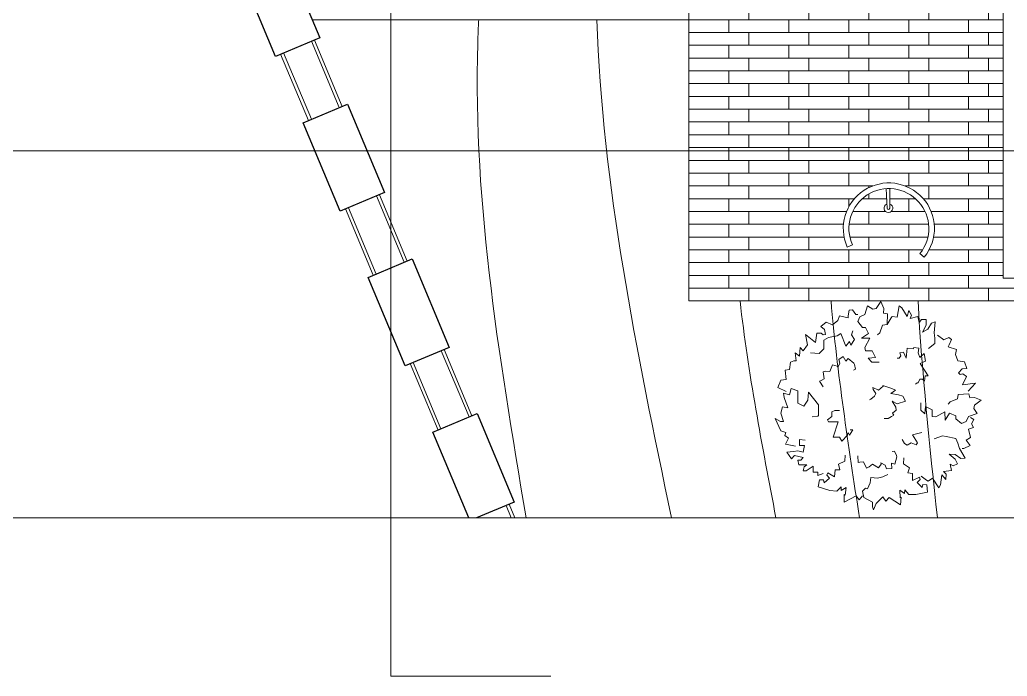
# Model space of a CAD drawing. Header units: millimetres. Extents: x 19901 to 56688, y 13732 to 29551.
# Drawn here: x 37925 to 39161, y 26603 to 27425 of the extents above; entities that cross this region are included whole.
import ezdxf

# ---------------------------------------------------------------- set-up
doc = ezdxf.new("R2010")
doc.units = ezdxf.units.MM
doc.layers.get('0').update_dxf_attribs({"lineweight": 18})
for name, color, linetype, lineweight in [('A-FURN', 9, 'Continuous', 13), ('curve di livello', 6, 'Continuous', 9), ('MURO', 1, 'Continuous', 25), ('pavimentazione esterna', 51, 'Continuous', 15), ('SEZIONI_medie_small_section', 2, 'Continuous', 9), ('VEGETAZIONE', 94, 'Continuous', 5), ('VERDE_alberi', 104, 'Continuous', 5), ('vetro', 140, 'Continuous', 15), ('Wall', 7, 'Continuous', 20)]:
    doc.layers.add(name, color=color, linetype=linetype, lineweight=lineweight)

# ---------------------------------------------------------------- blocks, each defined once
blk = doc.blocks.new('A$C396F796F')
at = {"layer": 'VERDE_alberi'}
for points in [[(-1.246, 3.854), (-1.122, 3.81), (-1.066, 4.005), (-0.576, 4.226), (-0.702, 4.018), (-0.702, 3.901), (-0.365, 4.005), (-0.127, 3.94), (-0.155, 3.732), (0.238, 3.875), (0.42, 3.901), (0.35, 3.667), (0.602, 3.602), (0.504, 3.341), (0.027, 3.341), (-0.099, 3.107), (0.14, 2.951), (0.448, 2.925), (-0.043, 2.535), (-0.463, 2.535), (-0.491, 2.561), (-0.519, 2.782)], [(0.476, 3.797), (0.63, 4.122), (0.925, 4.005), (0.953, 3.797), (1.318, 3.836), (1.346, 3.667), (1.626, 3.628), (1.682, 3.498), (1.682, 3.406), (1.991, 3.445), (1.864, 3.276), (2.201, 3.25), (2.075, 3.133), (2.31, 2.958)], [(-2.728, 2.349), (-2.813, 2.557), (-2.686, 2.557), (-2.686, 2.739), (-2.448, 2.739), (-2.63, 3.012), (-2.63, 3.129), (-2.476, 3.09), (-2.392, 2.986), (-2.392, 3.299), (-2.21, 3.338), (-2.21, 3.22), (-2.111, 3.129), (-2.027, 3.468), (-2.153, 3.585), (-1.901, 3.767), (-1.873, 3.507), (-1.845, 3.338), (-1.901, 3.129), (-1.635, 3.077), (-1.635, 3.273), (-1.396, 3.273), (-1.424, 3.051)], [(-1.246, 3.854), (-1.35, 3.705), (-1.586, 3.82), (-1.668, 3.437)], [(1.996, 2.85), (1.968, 2.499), (2.15, 2.317), (2.496, 2.316), (2.594, 2.134), (2.66, 1.8), (2.758, 1.657), (2.25, 1.465), (2.445, 1.315), (2.291, 1.263), (2.511, 1.118), (2.706, 1.241), (2.855, 1.185)], [(2.31, 2.958), (2.718, 3.036), (2.394, 2.642), (2.764, 2.602), (2.764, 2.422), (2.694, 2.352), (2.714, 2.262), (2.913, 2.292), (3.033, 2.442), (3.203, 2.232), (3.093, 1.983), (3.261, 1.772), (3.44, 1.703), (3.363, 1.373), (3.443, 1.363), (3.673, 1.334), (3.683, 1.204), (3.503, 1.074), (3.502, 0.985)], [(-3.608, 0.808), (-3.762, 0.939), (-3.608, 1.056), (-3.86, 1.524), (-3.552, 1.524), (-3.58, 1.485), (-3.285, 1.446), (-3.398, 1.641), (-3.257, 1.641), (-3.426, 1.81), (-3.398, 2.084), (-3.257, 2.539), (-2.977, 2.487), (-2.977, 2.331), (-3.103, 2.305), (-2.921, 2.097), (-2.795, 2.201), (-2.71, 2.162), (-2.865, 1.901), (-2.584, 1.875), (-2.584, 1.693), (-2.374, 1.745), (-2.248, 1.498), (-2.017, 1.489)], [(0.661, 2.348), (0.888, 2.491), (0.917, 2.432), (0.981, 2.304), (1.254, 2.354), (1.275, 2.248), (1.264, 2.082), (1.52, 1.978), (1.466, 1.805), (1.415, 1.78), (1.586, 1.69), (1.735, 1.736), (1.853, 1.562), (1.671, 1.457), (1.779, 1.365), (1.593, 1.141), (1.543, 1.116), (1.357, 1.081), (1.316, 1.163)], [(-1.019, 1.294), (-1.019, 1.19), (-1.23, 1.32), (-1.132, 1.372), (-1.23, 1.398), (-1.468, 1.619), (-1.314, 1.71), (-1.314, 1.957), (-0.711, 1.762), (-0.711, 2.139), (-0.627, 2.178), (-0.501, 2.009), (-0.318, 2.009), (-0.262, 1.892), (-0.262, 1.71)], [(-3.646, 0.014), (-3.916, 0.275), (-4.155, 0.379), (-4.043, 0.418), (-3.86, 0.418), (-3.678, 0.756), (-3.426, 0.808), (-3.313, 0.691), (-3.341, 0.613), (-3.103, 0.509), (-2.893, 0.483), (-2.921, 0.223), (-2.865, 0.015), (-2.767, -0.18)], [(-2.04, 0.991), (-2.307, 0.973), (-2.296, 0.909), (-2.273, 0.768), (-2.523, 0.647), (-2.478, 0.549), (-2.371, 0.422), (-2.517, 0.186), (-2.371, 0.079), (-2.316, 0.088), (-2.401, -0.084), (-2.548, -0.136), (-2.542, -0.345), (-2.332, -0.324), (-2.366, -0.461), (-2.084, -0.533), (-2.029, -0.524), (-1.857, -0.442), (-1.872, -0.353)], [(1.633, 0.153), (1.633, 0.439), (1.787, 0.582), (1.815, 0.296), (2.068, 0.426), (2.068, 0.686), (2.208, 0.712), (2.572, 0.517), (2.572, 0.842), (2.755, 0.569), (2.993, 0.686), (2.993, 0.803), (3.218, 0.985), (3.4, 0.907), (3.498, 0.712), (3.835, 0.608), (3.708, 0.4), (3.736, 0.27), (4.003, 0.088), (3.736, -0.029), (3.554, -0.016), (3.526, -0.173), (3.105, -0.16), (3.077, 0.023), (2.783, 0.127), (2.699, 0.218)], [(-0.584, -0.039), (-0.577, -0.199), (-0.496, -0.331), (-0.445, -0.414), (-0.367, -0.366), (-0.25, -0.508), (-0.132, -0.501), (0.101, -0.358), (-0.006, -0.556), (0.104, -0.883), (0.292, -0.767), (0.344, -0.604), (0.404, -0.303), (0.532, -0.488), (0.592, -0.336), (0.71, 0.017), (0.688, 0.004), (0.53, 0.186), (0.641, 0.403), (0.56, 0.386), (0.405, 0.29), (0.298, 0.34), (0.18, 0.481), (0.151, 0.529)], [(-3.646, 0.014), (-3.812, -0.101), (-3.669, -0.232), (-3.965, -0.675), (-3.658, -0.704), (-3.682, -0.662), (-3.385, -0.652), (-3.515, -0.835), (-3.376, -0.848), (-3.559, -1.001), (-3.558, -1.276), (-3.461, -1.742), (-3.177, -1.717), (-3.162, -1.562), (-3.285, -1.524), (-3.084, -1.334), (-2.968, -1.449), (-2.881, -1.419), (-3.01, -1.145), (-2.728, -1.146), (-2.711, -0.964), (-2.506, -1.036), (-2.357, -0.802), (-2.118, -0.815)], [(3.105, -0.16), (3.365, -0.315), (3.421, -0.354), (3.393, -0.549), (3.842, -0.627), (3.758, -0.731), (3.421, -0.939), (3.659, -1.004), (3.477, -1.109), (3.337, -1.057), (3.421, -1.356), (3.183, -1.408), (3.295, -1.499), (3.295, -1.681), (3.084, -1.681), (2.804, -1.538), (2.916, -1.746), (3.155, -1.889), (3.211, -2.045), (2.776, -2.006), (2.566, -2.032), (2.355, -2.032), (2.168, -1.772)], [(-1.131, -1.513), (-1.214, -1.152), (-1.538, -1.346), (-1.615, -1.294), (-1.535, -1.099), (-1.629, -0.942), (-1.557, -0.834), (-1.401, -0.74)], [(0.773, -1.265), (0.814, -1.331), (0.814, -1.37), (0.968, -1.435), (0.968, -1.539), (0.884, -1.617), (1.094, -1.643), (1.094, -1.76), (1.571, -1.448), (1.669, -1.656), (1.964, -1.604), (1.81, -1.435), (1.992, -1.37), (2.174, -1.396), (2.202, -1.201), (2.146, -1.188), (2.174, -0.94), (1.782, -0.901), (2.02, -0.797), (1.992, -0.654), (1.88, -0.693), (1.782, -0.628), (1.782, -0.55)], [(-2.842, -1.484), (-2.993, -1.703), (-3.028, -1.762), (-2.921, -1.928), (-3.296, -2.186), (-3.176, -2.246), (-2.783, -2.295), (-2.973, -2.453), (-2.764, -2.472), (-2.658, -2.366), (-2.61, -2.673), (-2.372, -2.621), (-2.436, -2.75), (-2.36, -2.916), (-2.168, -2.828), (-1.973, -2.581), (-1.988, -2.817), (-2.145, -3.047), (-2.131, -3.212), (-1.752, -2.995), (-1.55, -2.931), (-1.359, -2.844), (-1.285, -2.466), (-1.258, -2.325), (-1.379, -1.994)], [(0.031, -1.476), (-0.255, -1.481), (-0.395, -1.637), (-0.109, -1.661), (-0.235, -1.915), (-0.495, -1.92), (-0.518, -2.06), (-0.317, -2.421), (-0.642, -2.427), (-0.366, -2.605), (-0.479, -2.845), (-0.596, -2.847), (-0.775, -3.074), (-0.694, -3.255), (-0.497, -3.35), (-0.387, -3.685), (-0.181, -3.555), (-0.051, -3.581), (0.136, -3.844), (0.249, -3.576), (0.233, -3.394), (0.388, -3.363), (0.368, -2.943), (0.186, -2.918), (0.077, -2.625), (-0.016, -2.543)], [(0.498, -3.332), (0.801, -3.616), (0.737, -3.109), (1.071, -3.272), (1.166, -3.12), (1.144, -3.024), (1.209, -2.958), (1.362, -3.09), (1.384, -3.28), (1.64, -3.193), (1.68, -2.923), (1.934, -2.834), (2.122, -2.871), (2.232, -2.551), (2.305, -2.585), (2.516, -2.682), (2.593, -2.577), (2.51, -2.372), (2.684, -2.133)], [(-1.752, -3.092), (-1.752, -3.164), (-1.641, -3.414), (-1.425, -3.255), (-1.322, -3.426), (-0.992, -3.346), (-0.936, -3.54), (-0.788, -3.46), (-0.617, -3.551), (-0.541, -3.424)]]:
    blk.add_lwpolyline(points, dxfattribs=at)

msp = doc.modelspace()

# ---------------------------------------------------------------- linework, layer by layer
for p, q in [((37665.8, 26801.1), (38558.8, 26801.1)), ((38558.8, 26801.1), (38740.6, 26801.1)), ((38740.6, 26801.1), (38871.4, 26801)), ((38871.4, 26801), (39005.7, 26801)), ((39005.7, 26801), (39133.1, 26801)), ((39133.1, 26801), (39257.1, 26801))]:
    msp.add_line(p, q)
at = {"layer": 'A-FURN'}
for p, q in [((39009.5, 27213.2), (39010.5, 27188.5)), ((39013.7, 27213.2), (39013.8, 27188.6))]:
    msp.add_line(p, q, dxfattribs=at)
for radius, start, end in [(5.48, 109.9829, 72.5641), (1.67, 184.1189, 358.428)]:
    msp.add_arc((39012.1, 27188.7), radius, start, end, dxfattribs=at)
at = {"layer": 'curve di livello'}
msp.add_open_spline([(38558.8, 26801.1), (38524.4, 27005.6), (38489.4, 27213.5), (38499.3, 27421.3), (38499.5, 27424.6)], degree=3, knots=[0, 0, 0, 0, 616.486041, 626.504857, 626.504857, 626.504857, 626.504857], dxfattribs=at)
for points in [[(38740.6, 26801.1), (38697.2, 27009.8), (38653.9, 27218.5), (38647.3, 27424.6)], [(38871.4, 26801), (38854, 26891.8), (38836.7, 26982.5), (38826.5, 27072.6)], [(38975.9, 26801), (38962, 26891.7), (38948.1, 26982.3), (38940.3, 27072.6)], [(39073.5, 26801), (39063.7, 26891.7), (39054, 26982.3), (39049.2, 27072.6)]]:
    msp.add_open_spline(points, degree=3, dxfattribs=at)
at = {"layer": 'MURO'}
for p, q in [((38254.2, 27512.6), (38300.5, 27401.9)), ((38245.2, 27378.8), (38198.8, 27489.4)), ((38300.5, 27401.9), (38245.2, 27378.8)), ((38279.9, 27295.7), (38335.3, 27318.9)), ((38335.3, 27318.9), (38381.6, 27208.2)), ((38326.3, 27185.1), (38279.9, 27295.7)), ((38381.6, 27208.2), (38326.3, 27185.1)), ((38361.1, 27102), (38416.4, 27125.2)), ((38416.4, 27125.2), (38462.7, 27014.5)), ((38407.4, 26991.3), (38361.1, 27102)), ((38462.7, 27014.5), (38407.4, 26991.3)), ((38442.2, 26908.3), (38497.5, 26931.5)), ((38497.5, 26931.5), (38543.9, 26820.8)), ((38487.1, 26801.1), (38442.2, 26908.3)), ((38543.9, 26820.8), (38496.7, 26801.1))]:
    msp.add_line(p, q, dxfattribs=at)
at = {"layer": 'pavimentazione esterna'}
for p, q in [((38762.5, 27424.6), (38762.5, 27408.6)), ((38762.5, 27392.6), (38762.5, 27376.6)), ((38762.5, 27360.6), (38762.5, 27344.6)), ((38762.5, 27328.6), (38762.5, 27312.6)), ((38762.5, 27296.6), (38762.5, 27280.6)), ((38762.5, 27264.6), (38762.5, 27248.6)), ((38762.5, 27232.6), (38762.5, 27216.6)), ((38762.5, 27200.6), (38762.5, 27184.6)), ((38762.5, 27168.6), (38762.5, 27152.6)), ((38762.5, 27136.6), (38762.5, 27120.6)), ((38762.5, 27104.6), (38762.5, 27088.6))]:
    msp.add_line(p, q, dxfattribs=at)
for points in [[(38762.5, 27424.6), (38762.5, 27440.6), (38837.5, 27440.6), (38837.5, 27424.6), (38762.5, 27424.6)], [(38837.5, 27424.6), (38837.5, 27440.6), (38912.5, 27440.6), (38912.5, 27424.6), (38837.5, 27424.6)], [(38912.5, 27424.6), (38912.5, 27440.6), (38987.5, 27440.6), (38987.5, 27424.6), (38912.5, 27424.6)], [(38987.5, 27424.6), (38987.5, 27440.6), (39062.5, 27440.6), (39062.5, 27424.6), (38987.5, 27424.6)], [(39062.5, 27424.6), (39062.5, 27440.6), (39137.5, 27440.6), (39137.5, 27424.6), (39062.5, 27424.6)], [(39137.5, 27424.6), (39137.5, 27440.6), (39155.8, 27440.6)], [(38812.5, 27408.6), (38812.5, 27424.6), (38887.5, 27424.6), (38887.5, 27408.6), (38812.5, 27408.6)], [(38887.5, 27408.6), (38887.5, 27424.6), (38962.5, 27424.6), (38962.5, 27408.6), (38887.5, 27408.6)], [(38962.5, 27408.6), (38962.5, 27424.6), (39037.5, 27424.6), (39037.5, 27408.6), (38962.5, 27408.6)], [(39037.5, 27408.6), (39037.5, 27424.6), (39112.5, 27424.6), (39112.5, 27408.6), (39037.5, 27408.6)], [(39112.5, 27408.6), (39112.5, 27424.6), (39155.8, 27424.6)], [(39155.8, 27424.6), (39137.5, 27424.6)], [(38762.5, 27392.6), (38762.5, 27408.6), (38837.5, 27408.6), (38837.5, 27392.6), (38762.5, 27392.6)], [(38837.5, 27392.6), (38837.5, 27408.6), (38912.5, 27408.6), (38912.5, 27392.6), (38837.5, 27392.6)], [(38912.5, 27392.6), (38912.5, 27408.6), (38987.5, 27408.6), (38987.5, 27392.6), (38912.5, 27392.6)], [(38987.5, 27392.6), (38987.5, 27408.6), (39062.5, 27408.6), (39062.5, 27392.6), (38987.5, 27392.6)], [(39062.5, 27392.6), (39062.5, 27408.6), (39137.5, 27408.6), (39137.5, 27392.6), (39062.5, 27392.6)], [(39155.8, 27408.6), (39112.5, 27408.6)], [(38812.5, 27376.6), (38812.5, 27392.6), (38887.5, 27392.6), (38887.5, 27376.6), (38812.5, 27376.6)], [(38887.5, 27376.6), (38887.5, 27392.6), (38962.5, 27392.6), (38962.5, 27376.6), (38887.5, 27376.6)], [(38962.5, 27376.6), (38962.5, 27392.6), (39037.5, 27392.6), (39037.5, 27376.6), (38962.5, 27376.6)], [(39037.5, 27376.6), (39037.5, 27392.6), (39112.5, 27392.6), (39112.5, 27376.6), (39037.5, 27376.6)], [(39112.5, 27376.6), (39112.5, 27392.6), (39155.8, 27392.6)], [(38762.5, 27360.6), (38762.5, 27376.6), (38837.5, 27376.6), (38837.5, 27360.6), (38762.5, 27360.6)], [(38837.5, 27360.6), (38837.5, 27376.6), (38912.5, 27376.6), (38912.5, 27360.6), (38837.5, 27360.6)], [(38912.5, 27360.6), (38912.5, 27376.6), (38987.5, 27376.6), (38987.5, 27360.6), (38912.5, 27360.6)], [(38987.5, 27360.6), (38987.5, 27376.6), (39062.5, 27376.6), (39062.5, 27360.6), (38987.5, 27360.6)], [(39062.5, 27360.6), (39062.5, 27376.6), (39137.5, 27376.6), (39137.5, 27360.6), (39062.5, 27360.6)], [(39155.8, 27376.6), (39112.5, 27376.6)], [(38812.5, 27344.6), (38812.5, 27360.6), (38887.5, 27360.6), (38887.5, 27344.6), (38812.5, 27344.6)], [(38887.5, 27344.6), (38887.5, 27360.6), (38962.5, 27360.6), (38962.5, 27344.6), (38887.5, 27344.6)], [(38962.5, 27344.6), (38962.5, 27360.6), (39037.5, 27360.6), (39037.5, 27344.6), (38962.5, 27344.6)], [(39037.5, 27344.6), (39037.5, 27360.6), (39112.5, 27360.6), (39112.5, 27344.6), (39037.5, 27344.6)], [(39112.5, 27344.6), (39112.5, 27360.6), (39155.8, 27360.6)], [(38762.5, 27328.6), (38762.5, 27344.6), (38837.5, 27344.6), (38837.5, 27328.6), (38762.5, 27328.6)], [(38837.5, 27328.6), (38837.5, 27344.6), (38912.5, 27344.6), (38912.5, 27328.6), (38837.5, 27328.6)], [(38912.5, 27328.6), (38912.5, 27344.6), (38987.5, 27344.6), (38987.5, 27328.6), (38912.5, 27328.6)], [(38987.5, 27328.6), (38987.5, 27344.6), (39062.5, 27344.6), (39062.5, 27328.6), (38987.5, 27328.6)], [(39062.5, 27328.6), (39062.5, 27344.6), (39137.5, 27344.6), (39137.5, 27328.6), (39062.5, 27328.6)], [(39155.8, 27344.6), (39112.5, 27344.6)], [(38812.5, 27312.6), (38812.5, 27328.6), (38887.5, 27328.6), (38887.5, 27312.6), (38812.5, 27312.6)], [(38887.5, 27312.6), (38887.5, 27328.6), (38962.5, 27328.6), (38962.5, 27312.6), (38887.5, 27312.6)], [(38962.5, 27312.6), (38962.5, 27328.6), (39037.5, 27328.6), (39037.5, 27312.6), (38962.5, 27312.6)], [(39037.5, 27312.6), (39037.5, 27328.6), (39112.5, 27328.6), (39112.5, 27312.6), (39037.5, 27312.6)], [(39112.5, 27312.6), (39112.5, 27328.6), (39155.8, 27328.6)], [(38762.5, 27296.6), (38762.5, 27312.6), (38837.5, 27312.6), (38837.5, 27296.6), (38762.5, 27296.6)], [(38837.5, 27296.6), (38837.5, 27312.6), (38912.5, 27312.6), (38912.5, 27296.6), (38837.5, 27296.6)], [(38912.5, 27296.6), (38912.5, 27312.6), (38987.5, 27312.6), (38987.5, 27296.6), (38912.5, 27296.6)], [(38987.5, 27296.6), (38987.5, 27312.6), (39062.5, 27312.6), (39062.5, 27296.6), (38987.5, 27296.6)], [(39062.5, 27296.6), (39062.5, 27312.6), (39137.5, 27312.6), (39137.5, 27296.6), (39062.5, 27296.6)], [(39155.8, 27312.6), (39112.5, 27312.6)], [(38812.5, 27280.6), (38812.5, 27296.6), (38887.5, 27296.6), (38887.5, 27280.6), (38812.5, 27280.6)], [(38887.5, 27280.6), (38887.5, 27296.6), (38962.5, 27296.6), (38962.5, 27280.6), (38887.5, 27280.6)], [(38962.5, 27280.6), (38962.5, 27296.6), (39037.5, 27296.6), (39037.5, 27280.6), (38962.5, 27280.6)], [(39037.5, 27280.6), (39037.5, 27296.6), (39112.5, 27296.6), (39112.5, 27280.6), (39037.5, 27280.6)], [(39112.5, 27280.6), (39112.5, 27296.6), (39155.8, 27296.6)], [(38762.5, 27264.6), (38762.5, 27280.6), (38837.5, 27280.6), (38837.5, 27264.6), (38762.5, 27264.6)], [(38837.5, 27264.6), (38837.5, 27280.6), (38912.5, 27280.6), (38912.5, 27264.6), (38837.5, 27264.6)], [(38912.5, 27264.6), (38912.5, 27280.6), (38987.5, 27280.6), (38987.5, 27264.6), (38912.5, 27264.6)], [(38987.5, 27264.6), (38987.5, 27280.6), (39062.5, 27280.6), (39062.5, 27264.6), (38987.5, 27264.6)], [(39062.5, 27264.6), (39062.5, 27280.6), (39137.5, 27280.6), (39137.5, 27264.6), (39062.5, 27264.6)], [(39155.8, 27280.6), (39112.5, 27280.6)], [(38812.5, 27248.6), (38812.5, 27264.6), (38887.5, 27264.6), (38887.5, 27248.6), (38812.5, 27248.6)], [(38887.5, 27248.6), (38887.5, 27264.6), (38962.5, 27264.6), (38962.5, 27248.6), (38887.5, 27248.6)], [(38962.5, 27248.6), (38962.5, 27264.6), (39037.5, 27264.6), (39037.5, 27248.6), (38962.5, 27248.6)], [(39037.5, 27248.6), (39037.5, 27264.6), (39112.5, 27264.6), (39112.5, 27248.6), (39037.5, 27248.6)], [(39112.5, 27248.6), (39112.5, 27264.6), (39155.8, 27264.6)], [(38762.5, 27232.6), (38762.5, 27248.6), (38837.5, 27248.6), (38837.5, 27232.6), (38762.5, 27232.6)], [(38837.5, 27232.6), (38837.5, 27248.6), (38912.5, 27248.6), (38912.5, 27232.6), (38837.5, 27232.6)], [(38912.5, 27232.6), (38912.5, 27248.6), (38987.5, 27248.6), (38987.5, 27232.6), (38912.5, 27232.6)], [(38987.5, 27232.6), (38987.5, 27248.6), (39062.5, 27248.6), (39062.5, 27232.6), (38987.5, 27232.6)], [(39062.5, 27232.6), (39062.5, 27248.6), (39137.5, 27248.6), (39137.5, 27232.6), (39062.5, 27232.6)], [(39155.8, 27248.6), (39112.5, 27248.6)], [(38812.5, 27216.6), (38812.5, 27232.6), (38887.5, 27232.6), (38887.5, 27216.6), (38812.5, 27216.6)], [(38887.5, 27216.6), (38887.5, 27232.6), (38962.5, 27232.6), (38962.5, 27216.6), (38887.5, 27216.6)], [(38962.5, 27216.6), (38962.5, 27232.6), (39037.5, 27232.6), (39037.5, 27216.6), (39032.8, 27216.6)], [(39037.5, 27216.6), (39037.5, 27232.6), (39112.5, 27232.6), (39112.5, 27216.6), (39037.5, 27216.6)], [(39112.5, 27216.6), (39112.5, 27232.6), (39155.8, 27232.6)], [(38762.5, 27200.6), (38762.5, 27216.6), (38837.5, 27216.6), (38837.5, 27200.6), (38762.5, 27200.6)], [(38837.5, 27200.6), (38837.5, 27216.6), (38912.5, 27216.6), (38912.5, 27200.6), (38837.5, 27200.6)], [(38912.5, 27200.6), (38912.5, 27216.6), (38987.5, 27216.6), (38987.5, 27214.4)], [(38992.6, 27216.6), (38962.5, 27216.6)], [(39062.5, 27200.6), (39062.5, 27216.6), (39137.5, 27216.6), (39137.5, 27200.6), (39062.5, 27200.6)], [(39155.8, 27216.6), (39112.5, 27216.6)], [(38812.5, 27184.6), (38812.5, 27200.6), (38887.5, 27200.6), (38887.5, 27184.6), (38812.5, 27184.6)], [(38887.5, 27184.6), (38887.5, 27200.6), (38962.5, 27200.6), (38962.5, 27190.2)], [(38969.6, 27200.6), (38912.5, 27200.6)], [(38979.5, 27200.6), (39010, 27200.6)], [(38987.5, 27200.6), (38987.5, 27206.4)], [(39045.9, 27200.6), (39013.7, 27200.6)], [(39013.7, 27200.6), (39037.5, 27200.6), (39037.5, 27184.6), (39015.8, 27184.6)], [(39055.7, 27200.6), (39112.5, 27200.6), (39112.5, 27184.6), (39065.5, 27184.6)], [(39112.5, 27184.6), (39112.5, 27200.6), (39155.8, 27200.6)], [(38762.5, 27168.6), (38762.5, 27184.6), (38837.5, 27184.6), (38837.5, 27168.6), (38762.5, 27168.6)], [(38837.5, 27168.6), (38837.5, 27184.6), (38912.5, 27184.6), (38912.5, 27168.6), (38837.5, 27168.6)], [(38959.8, 27184.6), (38887.5, 27184.6)], [(38912.5, 27168.6), (38912.5, 27184.6), (38959.8, 27184.6)], [(38967.5, 27184.6), (38987.5, 27184.6), (38987.5, 27168.6), (38963, 27168.6)], [(39008.4, 27184.6), (38967.5, 27184.6)], [(38987.5, 27168.6), (38987.5, 27184.6), (39008.4, 27184.6)], [(39015.8, 27184.6), (39057.9, 27184.6)], [(39065.5, 27184.6), (39137.5, 27184.6), (39137.5, 27168.6), (39069.4, 27168.6)], [(39155.8, 27184.6), (39112.5, 27184.6)], [(38812.5, 27152.6), (38812.5, 27168.6), (38887.5, 27168.6), (38887.5, 27152.6), (38812.5, 27152.6)], [(38887.5, 27152.6), (38887.5, 27168.6), (38955.9, 27168.6)], [(38955.9, 27168.6), (38912.5, 27168.6)], [(38963, 27168.6), (39037.5, 27168.6), (39037.5, 27152.6), (38963.8, 27152.6)], [(39062.4, 27168.6), (38987.5, 27168.6)], [(39069.4, 27168.6), (39112.5, 27168.6), (39112.5, 27152.6), (39068.7, 27152.6)], [(39112.5, 27152.6), (39112.5, 27168.6), (39155.8, 27168.6)], [(38762.5, 27136.6), (38762.5, 27152.6), (38837.5, 27152.6), (38837.5, 27136.6), (38762.5, 27136.6)], [(38837.5, 27136.6), (38837.5, 27152.6), (38912.5, 27152.6), (38912.5, 27136.6), (38837.5, 27136.6)], [(38956.7, 27152.6), (38887.5, 27152.6)], [(38912.5, 27136.6), (38912.5, 27152.6), (38956.7, 27152.6)], [(38963.8, 27152.6), (38987.5, 27152.6), (38987.5, 27136.6), (38912.5, 27136.6)], [(38987.5, 27136.6), (38987.5, 27152.6), (39061.5, 27152.6)], [(39068.7, 27152.6), (39137.5, 27152.6), (39137.5, 27136.6), (39063.1, 27136.6)], [(39155.8, 27152.6), (39112.5, 27152.6)], [(38812.5, 27120.6), (38812.5, 27136.6), (38887.5, 27136.6), (38887.5, 27120.6), (38812.5, 27120.6)], [(38887.5, 27120.6), (38887.5, 27136.6), (38962.5, 27136.6), (38962.5, 27120.6), (38887.5, 27120.6)], [(38962.5, 27120.6), (38962.5, 27136.6), (39037.5, 27136.6), (39037.5, 27120.6), (38962.5, 27120.6)], [(39055, 27136.6), (38987.5, 27136.6)], [(39063.1, 27136.6), (39112.5, 27136.6), (39112.5, 27120.6), (39037.5, 27120.6)], [(39112.5, 27120.6), (39112.5, 27136.6), (39155.8, 27136.6)], [(38762.5, 27104.6), (38762.5, 27120.6), (38837.5, 27120.6), (38837.5, 27104.6), (38762.5, 27104.6)], [(38837.5, 27104.6), (38837.5, 27120.6), (38912.5, 27120.6), (38912.5, 27104.6), (38837.5, 27104.6)], [(38912.5, 27104.6), (38912.5, 27120.6), (38987.5, 27120.6), (38987.5, 27104.6), (38912.5, 27104.6)], [(38987.5, 27104.6), (38987.5, 27120.6), (39062.5, 27120.6), (39062.5, 27104.6), (38987.5, 27104.6)], [(39062.5, 27104.6), (39062.5, 27120.6), (39137.5, 27120.6), (39137.5, 27104.6), (39062.5, 27104.6)], [(39155.8, 27120.6), (39112.5, 27120.6)], [(38812.5, 27088.6), (38812.5, 27104.6), (38887.5, 27104.6), (38887.5, 27088.6), (38812.5, 27088.6)], [(38887.5, 27088.6), (38887.5, 27104.6), (38962.5, 27104.6), (38962.5, 27088.6), (38887.5, 27088.6)], [(38962.5, 27088.6), (38962.5, 27104.6), (39037.5, 27104.6), (39037.5, 27088.6), (38962.5, 27088.6)], [(39037.5, 27088.6), (39037.5, 27104.6), (39112.5, 27104.6), (39112.5, 27088.6), (39037.5, 27088.6)], [(39112.5, 27088.6), (39112.5, 27104.6), (39155.8, 27104.6)], [(39187.5, 27101.1), (39187.5, 27088.6), (39112.5, 27088.6)], [(38762.5, 27072.6), (38762.5, 27088.6), (38837.5, 27088.6), (38837.5, 27072.6), (38762.5, 27072.6)], [(38837.5, 27072.6), (38837.5, 27088.6), (38912.5, 27088.6), (38912.5, 27072.6), (38837.5, 27072.6)], [(38912.5, 27072.6), (38912.5, 27088.6), (38987.5, 27088.6), (38987.5, 27072.6), (38912.5, 27072.6)], [(38987.5, 27072.6), (38987.5, 27088.6), (39062.5, 27088.6), (39062.5, 27072.6), (38987.5, 27072.6)], [(39062.5, 27072.6), (39062.5, 27088.6), (39137.5, 27088.6), (39137.5, 27072.6), (39062.5, 27072.6)], [(39137.5, 27072.6), (39137.5, 27088.6), (39212.5, 27088.6), (39212.5, 27072.6), (39137.5, 27072.6)]]:
    msp.add_lwpolyline(points, dxfattribs=at)
at = {"layer": 'SEZIONI_medie_small_section'}
for p, q in [((38389.7, 29032.5), (38389.7, 26602.7)), ((37451.2, 27260.7), (39886.4, 27260.7)), ((38389.7, 26602.7), (38589.7, 26602.7))]:
    msp.add_line(p, q, dxfattribs=at)
at = {"layer": 'VEGETAZIONE'}
for p, q in [((38967, 27142.9), (38960.6, 27140.1)), ((39051.6, 27131.8), (39057, 27127.4))]:
    msp.add_line(p, q, dxfattribs=at)
for radius in [57, 50]:
    msp.add_arc((39012.7, 27163.3), radius, 321.0093, 204.0253, dxfattribs=at)
at = {"layer": 'vetro'}
for p, q in [((38290.4, 27397.7), (38325.1, 27314.7)), ((38294.1, 27399.2), (38328.8, 27316.2)), ((38251.6, 27381.5), (38286.4, 27298.4)), ((38255.3, 27383), (38290.1, 27300)), ((38371.5, 27204), (38406.2, 27121)), ((38375.2, 27205.5), (38409.9, 27122.5)), ((38332.7, 27187.8), (38367.5, 27104.7)), ((38336.4, 27189.3), (38371.2, 27106.3)), ((38452.6, 27010.3), (38487.4, 26927.3)), ((38456.3, 27011.8), (38491, 26928.8)), ((38413.9, 26994.1), (38448.6, 26911)), ((38417.5, 26995.6), (38452.3, 26912.6)), ((38533.7, 26816.6), (38540.2, 26801.1)), ((38537.4, 26818.1), (38544.5, 26801.1)), ((38498.7, 26801.9), (38499, 26801.1))]:
    msp.add_line(p, q, dxfattribs=at)
at = {"layer": 'Wall'}
for p, q in [((38762.5, 27854.6), (38762.5, 27424.6)), ((39155.8, 27101.1), (39155.8, 27641.1)), ((38762.5, 27424.6), (38291, 27424.6)), ((39665.8, 27101.1), (39155.8, 27101.1))]:
    msp.add_line(p, q, dxfattribs=at)

# ---------------------------------------------------------------- block references
at = {"layer": 'VEGETAZIONE', "xscale": 31.94508535826592, "yscale": 31.94508535826592, "zscale": 31.94508535826592, "rotation": 90}
msp.add_blockref('A$C396F796F', (39005.5, 26943.9), dxfattribs=at)

doc.saveas('drawing.dxf')
